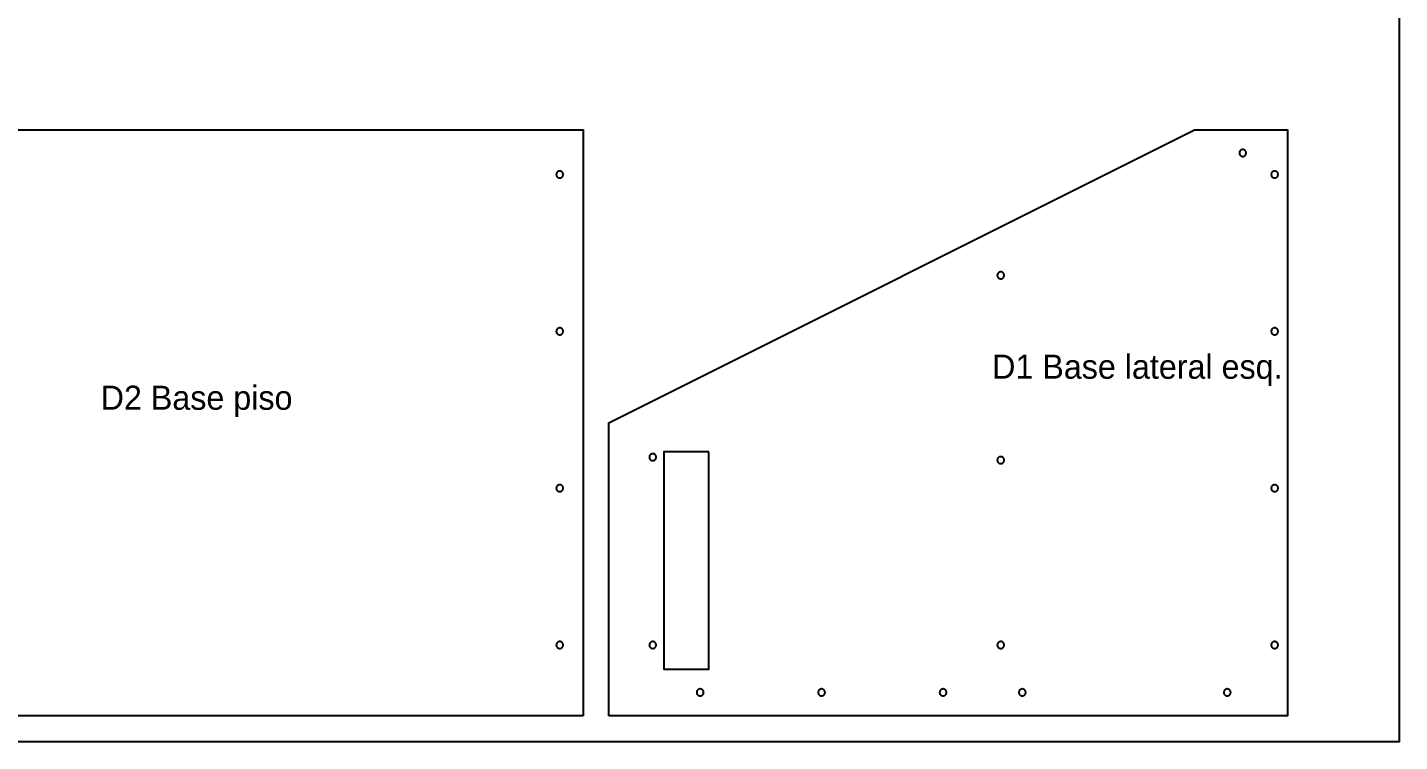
# Model space of a CAD drawing. Header units: millimetres. Extents: x 0 to 2802, y 0 to 1840.
# Drawn here: x 1954 to 2750, y 0 to 414 of the extents above; entities that cross this region are included whole.
import ezdxf

# ---------------------------------------------------------------- set-up
doc = ezdxf.new("R2010")
doc.units = ezdxf.units.MM
for name, color, linetype in [('CHAPA_NAO_CORTAR', 8, 'Continuous'), ('CORTE_EXTERNO', 1, 'Continuous'), ('CORTE_INTERNO', 5, 'Continuous'), ('ETIQUETAS_NAO_CORTAR', 8, 'Continuous')]:
    doc.layers.add(name, color=color, linetype=linetype)

msp = doc.modelspace()

# ---------------------------------------------------------------- linework, layer by layer
at = {"layer": 'CHAPA_NAO_CORTAR'}
msp.add_lwpolyline([(0, 0), (2750, 0), (2750, 1840), (0, 1840)], close=True, dxfattribs=at)
at = {"layer": 'CORTE_EXTERNO'}
for points in [[(2276, 15), (1716, 15), (1716, 355), (2276, 355), (2276, 15)], [(2291, 15), (2291, 185), (2631, 355), (2685, 355), (2685, 15), (2291, 15)]]:
    msp.add_lwpolyline(points, close=True, dxfattribs=at)
at = {"layer": 'CORTE_INTERNO'}
for points in [[(2657.89, 343.16), (2657.73, 343.05), (2657.59, 342.91), (2657.45, 342.77), (2657.34, 342.61), (2657.24, 342.44), (2657.15, 342.27), (2657.09, 342.08), (2657.04, 341.89), (2657.01, 341.7), (2657, 341.5), (2657.01, 341.3), (2657.04, 341.11), (2657.09, 340.92), (2657.15, 340.73), (2657.24, 340.56), (2657.34, 340.39), (2657.45, 340.23), (2657.59, 340.09), (2657.73, 339.95), (2657.89, 339.84), (2658.06, 339.74), (2658.23, 339.65), (2658.42, 339.59), (2658.61, 339.54), (2658.8, 339.51), (2659, 339.5), (2659.2, 339.51), (2659.39, 339.54), (2659.58, 339.59), (2659.77, 339.65), (2659.94, 339.74), (2660.11, 339.84), (2660.27, 339.95), (2660.41, 340.09), (2660.55, 340.23), (2660.66, 340.39), (2660.76, 340.56), (2660.85, 340.73), (2660.91, 340.92), (2660.96, 341.11), (2660.99, 341.3), (2661, 341.5), (2660.99, 341.7), (2660.96, 341.89), (2660.91, 342.08), (2660.85, 342.27), (2660.76, 342.44), (2660.66, 342.61), (2660.55, 342.77), (2660.41, 342.91), (2660.27, 343.05), (2660.11, 343.16), (2659.94, 343.26), (2659.77, 343.35), (2659.58, 343.41), (2659.39, 343.46), (2659.2, 343.49), (2659, 343.5), (2658.8, 343.49), (2658.61, 343.46), (2658.42, 343.41), (2658.23, 343.35), (2658.06, 343.26), (2657.89, 343.16)], [(2264.49, 329.2), (2264.46, 329.39), (2264.41, 329.58), (2264.35, 329.77), (2264.26, 329.94), (2264.16, 330.11), (2264.05, 330.27), (2263.91, 330.41), (2263.77, 330.55), (2263.61, 330.66), (2263.44, 330.76), (2263.27, 330.85), (2263.08, 330.91), (2262.89, 330.96), (2262.7, 330.99), (2262.5, 331), (2262.3, 330.99), (2262.11, 330.96), (2261.92, 330.91), (2261.73, 330.85), (2261.56, 330.76), (2261.39, 330.66), (2261.23, 330.55), (2261.09, 330.41), (2260.95, 330.27), (2260.84, 330.11), (2260.74, 329.94), (2260.65, 329.77), (2260.59, 329.58), (2260.54, 329.39), (2260.51, 329.2), (2260.5, 329), (2260.51, 328.8), (2260.54, 328.61), (2260.59, 328.42), (2260.65, 328.23), (2260.74, 328.06), (2260.84, 327.89), (2260.95, 327.73), (2261.09, 327.59), (2261.23, 327.45), (2261.39, 327.34), (2261.56, 327.24), (2261.73, 327.15), (2261.92, 327.09), (2262.11, 327.04), (2262.3, 327.01), (2262.5, 327), (2262.7, 327.01), (2262.89, 327.04), (2263.08, 327.09), (2263.27, 327.15), (2263.44, 327.24), (2263.61, 327.34), (2263.77, 327.45), (2263.91, 327.59), (2264.05, 327.73), (2264.16, 327.89), (2264.26, 328.06), (2264.35, 328.23), (2264.41, 328.42), (2264.46, 328.61), (2264.49, 328.8), (2264.5, 329), (2264.49, 329.2)], [(2675.65, 329.77), (2675.59, 329.58), (2675.54, 329.39), (2675.51, 329.2), (2675.5, 329), (2675.51, 328.8), (2675.54, 328.61), (2675.59, 328.42), (2675.65, 328.23), (2675.74, 328.06), (2675.84, 327.89), (2675.95, 327.73), (2676.09, 327.59), (2676.23, 327.45), (2676.39, 327.34), (2676.56, 327.24), (2676.73, 327.15), (2676.92, 327.09), (2677.11, 327.04), (2677.3, 327.01), (2677.5, 327), (2677.7, 327.01), (2677.89, 327.04), (2678.08, 327.09), (2678.27, 327.15), (2678.44, 327.24), (2678.61, 327.34), (2678.77, 327.45), (2678.91, 327.59), (2679.05, 327.73), (2679.16, 327.89), (2679.26, 328.06), (2679.35, 328.23), (2679.41, 328.42), (2679.46, 328.61), (2679.49, 328.8), (2679.5, 329), (2679.49, 329.2), (2679.46, 329.39), (2679.41, 329.58), (2679.35, 329.77), (2679.26, 329.94), (2679.16, 330.11), (2679.05, 330.27), (2678.91, 330.41), (2678.77, 330.55), (2678.61, 330.66), (2678.44, 330.76), (2678.27, 330.85), (2678.08, 330.91), (2677.89, 330.96), (2677.7, 330.99), (2677.5, 331), (2677.3, 330.99), (2677.11, 330.96), (2676.92, 330.91), (2676.73, 330.85), (2676.56, 330.76), (2676.39, 330.66), (2676.23, 330.55), (2676.09, 330.41), (2675.95, 330.27), (2675.84, 330.11), (2675.74, 329.94), (2675.65, 329.77)], [(2518.3, 272.49), (2518.11, 272.46), (2517.92, 272.41), (2517.73, 272.35), (2517.56, 272.26), (2517.39, 272.16), (2517.23, 272.05), (2517.09, 271.91), (2516.95, 271.77), (2516.84, 271.61), (2516.74, 271.44), (2516.65, 271.27), (2516.59, 271.08), (2516.54, 270.89), (2516.51, 270.7), (2516.5, 270.5), (2516.51, 270.3), (2516.54, 270.11), (2516.59, 269.92), (2516.65, 269.73), (2516.74, 269.56), (2516.84, 269.39), (2516.95, 269.23), (2517.09, 269.09), (2517.23, 268.95), (2517.39, 268.84), (2517.56, 268.74), (2517.73, 268.65), (2517.92, 268.59), (2518.11, 268.54), (2518.3, 268.51), (2518.5, 268.5), (2518.7, 268.51), (2518.89, 268.54), (2519.08, 268.59), (2519.27, 268.65), (2519.44, 268.74), (2519.61, 268.84), (2519.77, 268.95), (2519.91, 269.09), (2520.05, 269.23), (2520.16, 269.39), (2520.26, 269.56), (2520.35, 269.73), (2520.41, 269.92), (2520.46, 270.11), (2520.49, 270.3), (2520.5, 270.5), (2520.49, 270.7), (2520.46, 270.89), (2520.41, 271.08), (2520.35, 271.27), (2520.26, 271.44), (2520.16, 271.61), (2520.05, 271.77), (2519.91, 271.91), (2519.77, 272.05), (2519.61, 272.16), (2519.44, 272.26), (2519.27, 272.35), (2519.08, 272.41), (2518.89, 272.46), (2518.7, 272.49), (2518.5, 272.5), (2518.3, 272.49)], [(2264.46, 238.39), (2264.41, 238.58), (2264.35, 238.77), (2264.26, 238.94), (2264.16, 239.11), (2264.05, 239.27), (2263.91, 239.41), (2263.77, 239.55), (2263.61, 239.66), (2263.44, 239.76), (2263.27, 239.85), (2263.08, 239.91), (2262.89, 239.96), (2262.7, 239.99), (2262.5, 240), (2262.3, 239.99), (2262.11, 239.96), (2261.92, 239.91), (2261.73, 239.85), (2261.56, 239.76), (2261.39, 239.66), (2261.23, 239.55), (2261.09, 239.41), (2260.95, 239.27), (2260.84, 239.11), (2260.74, 238.94), (2260.65, 238.77), (2260.59, 238.58), (2260.54, 238.39), (2260.51, 238.2), (2260.5, 238), (2260.51, 237.8), (2260.54, 237.61), (2260.59, 237.42), (2260.65, 237.23), (2260.74, 237.06), (2260.84, 236.89), (2260.95, 236.73), (2261.09, 236.59), (2261.23, 236.45), (2261.39, 236.34), (2261.56, 236.24), (2261.73, 236.15), (2261.92, 236.09), (2262.11, 236.04), (2262.3, 236.01), (2262.5, 236), (2262.7, 236.01), (2262.89, 236.04), (2263.08, 236.09), (2263.27, 236.15), (2263.44, 236.24), (2263.61, 236.34), (2263.77, 236.45), (2263.91, 236.59), (2264.05, 236.73), (2264.16, 236.89), (2264.26, 237.06), (2264.35, 237.23), (2264.41, 237.42), (2264.46, 237.61), (2264.49, 237.8), (2264.5, 238), (2264.49, 238.2), (2264.46, 238.39)], [(2675.59, 238.58), (2675.54, 238.39), (2675.51, 238.2), (2675.5, 238), (2675.51, 237.8), (2675.54, 237.61), (2675.59, 237.42), (2675.65, 237.23), (2675.74, 237.06), (2675.84, 236.89), (2675.95, 236.73), (2676.09, 236.59), (2676.23, 236.45), (2676.39, 236.34), (2676.56, 236.24), (2676.73, 236.15), (2676.92, 236.09), (2677.11, 236.04), (2677.3, 236.01), (2677.5, 236), (2677.7, 236.01), (2677.89, 236.04), (2678.08, 236.09), (2678.27, 236.15), (2678.44, 236.24), (2678.61, 236.34), (2678.77, 236.45), (2678.91, 236.59), (2679.05, 236.73), (2679.16, 236.89), (2679.26, 237.06), (2679.35, 237.23), (2679.41, 237.42), (2679.46, 237.61), (2679.49, 237.8), (2679.5, 238), (2679.49, 238.2), (2679.46, 238.39), (2679.41, 238.58), (2679.35, 238.77), (2679.26, 238.94), (2679.16, 239.11), (2679.05, 239.27), (2678.91, 239.41), (2678.77, 239.55), (2678.61, 239.66), (2678.44, 239.76), (2678.27, 239.85), (2678.08, 239.91), (2677.89, 239.96), (2677.7, 239.99), (2677.5, 240), (2677.3, 239.99), (2677.11, 239.96), (2676.92, 239.91), (2676.73, 239.85), (2676.56, 239.76), (2676.39, 239.66), (2676.23, 239.55), (2676.09, 239.41), (2675.95, 239.27), (2675.84, 239.11), (2675.74, 238.94), (2675.65, 238.77), (2675.59, 238.58)], [(2349, 168), (2323, 168), (2323, 42), (2349, 42), (2349, 168)], [(2315.73, 166.85), (2315.56, 166.76), (2315.39, 166.66), (2315.23, 166.55), (2315.09, 166.41), (2314.95, 166.27), (2314.84, 166.11), (2314.74, 165.94), (2314.65, 165.77), (2314.59, 165.58), (2314.54, 165.39), (2314.51, 165.2), (2314.5, 165), (2314.51, 164.8), (2314.54, 164.61), (2314.59, 164.42), (2314.65, 164.23), (2314.74, 164.06), (2314.84, 163.89), (2314.95, 163.73), (2315.09, 163.59), (2315.23, 163.45), (2315.39, 163.34), (2315.56, 163.24), (2315.73, 163.15), (2315.92, 163.09), (2316.11, 163.04), (2316.3, 163.01), (2316.5, 163), (2316.7, 163.01), (2316.89, 163.04), (2317.08, 163.09), (2317.27, 163.15), (2317.44, 163.24), (2317.61, 163.34), (2317.77, 163.45), (2317.91, 163.59), (2318.05, 163.73), (2318.16, 163.89), (2318.26, 164.06), (2318.35, 164.23), (2318.41, 164.42), (2318.46, 164.61), (2318.49, 164.8), (2318.5, 165), (2318.49, 165.2), (2318.46, 165.39), (2318.41, 165.58), (2318.35, 165.77), (2318.26, 165.94), (2318.16, 166.11), (2318.05, 166.27), (2317.91, 166.41), (2317.77, 166.55), (2317.61, 166.66), (2317.44, 166.76), (2317.27, 166.85), (2317.08, 166.91), (2316.89, 166.96), (2316.7, 166.99), (2316.5, 167), (2316.3, 166.99), (2316.11, 166.96), (2315.92, 166.91), (2315.73, 166.85)], [(2518.11, 165.21), (2517.92, 165.16), (2517.73, 165.1), (2517.56, 165.01), (2517.39, 164.91), (2517.23, 164.8), (2517.09, 164.66), (2516.95, 164.52), (2516.84, 164.36), (2516.74, 164.19), (2516.65, 164.02), (2516.59, 163.83), (2516.54, 163.64), (2516.51, 163.45), (2516.5, 163.25), (2516.51, 163.05), (2516.54, 162.86), (2516.59, 162.67), (2516.65, 162.48), (2516.74, 162.31), (2516.84, 162.14), (2516.95, 161.98), (2517.09, 161.84), (2517.23, 161.7), (2517.39, 161.59), (2517.56, 161.49), (2517.73, 161.4), (2517.92, 161.34), (2518.11, 161.29), (2518.3, 161.26), (2518.5, 161.25), (2518.7, 161.26), (2518.89, 161.29), (2519.08, 161.34), (2519.27, 161.4), (2519.44, 161.49), (2519.61, 161.59), (2519.77, 161.7), (2519.91, 161.84), (2520.05, 161.98), (2520.16, 162.14), (2520.26, 162.31), (2520.35, 162.48), (2520.41, 162.67), (2520.46, 162.86), (2520.49, 163.05), (2520.5, 163.25), (2520.49, 163.45), (2520.46, 163.64), (2520.41, 163.83), (2520.35, 164.02), (2520.26, 164.19), (2520.16, 164.36), (2520.05, 164.52), (2519.91, 164.66), (2519.77, 164.8), (2519.61, 164.91), (2519.44, 165.01), (2519.27, 165.1), (2519.08, 165.16), (2518.89, 165.21), (2518.7, 165.24), (2518.5, 165.25), (2518.3, 165.24), (2518.11, 165.21)], [(2264.41, 147.58), (2264.35, 147.77), (2264.26, 147.94), (2264.16, 148.11), (2264.05, 148.27), (2263.91, 148.41), (2263.77, 148.55), (2263.61, 148.66), (2263.44, 148.76), (2263.27, 148.85), (2263.08, 148.91), (2262.89, 148.96), (2262.7, 148.99), (2262.5, 149), (2262.3, 148.99), (2262.11, 148.96), (2261.92, 148.91), (2261.73, 148.85), (2261.56, 148.76), (2261.39, 148.66), (2261.23, 148.55), (2261.09, 148.41), (2260.95, 148.27), (2260.84, 148.11), (2260.74, 147.94), (2260.65, 147.77), (2260.59, 147.58), (2260.54, 147.39), (2260.51, 147.2), (2260.5, 147), (2260.51, 146.8), (2260.54, 146.61), (2260.59, 146.42), (2260.65, 146.23), (2260.74, 146.06), (2260.84, 145.89), (2260.95, 145.73), (2261.09, 145.59), (2261.23, 145.45), (2261.39, 145.34), (2261.56, 145.24), (2261.73, 145.15), (2261.92, 145.09), (2262.11, 145.04), (2262.3, 145.01), (2262.5, 145), (2262.7, 145.01), (2262.89, 145.04), (2263.08, 145.09), (2263.27, 145.15), (2263.44, 145.24), (2263.61, 145.34), (2263.77, 145.45), (2263.91, 145.59), (2264.05, 145.73), (2264.16, 145.89), (2264.26, 146.06), (2264.35, 146.23), (2264.41, 146.42), (2264.46, 146.61), (2264.49, 146.8), (2264.5, 147), (2264.49, 147.2), (2264.46, 147.39), (2264.41, 147.58)], [(2675.54, 147.39), (2675.51, 147.2), (2675.5, 147), (2675.51, 146.8), (2675.54, 146.61), (2675.59, 146.42), (2675.65, 146.23), (2675.74, 146.06), (2675.84, 145.89), (2675.95, 145.73), (2676.09, 145.59), (2676.23, 145.45), (2676.39, 145.34), (2676.56, 145.24), (2676.73, 145.15), (2676.92, 145.09), (2677.11, 145.04), (2677.3, 145.01), (2677.5, 145), (2677.7, 145.01), (2677.89, 145.04), (2678.08, 145.09), (2678.27, 145.15), (2678.44, 145.24), (2678.61, 145.34), (2678.77, 145.45), (2678.91, 145.59), (2679.05, 145.73), (2679.16, 145.89), (2679.26, 146.06), (2679.35, 146.23), (2679.41, 146.42), (2679.46, 146.61), (2679.49, 146.8), (2679.5, 147), (2679.49, 147.2), (2679.46, 147.39), (2679.41, 147.58), (2679.35, 147.77), (2679.26, 147.94), (2679.16, 148.11), (2679.05, 148.27), (2678.91, 148.41), (2678.77, 148.55), (2678.61, 148.66), (2678.44, 148.76), (2678.27, 148.85), (2678.08, 148.91), (2677.89, 148.96), (2677.7, 148.99), (2677.5, 149), (2677.3, 148.99), (2677.11, 148.96), (2676.92, 148.91), (2676.73, 148.85), (2676.56, 148.76), (2676.39, 148.66), (2676.23, 148.55), (2676.09, 148.41), (2675.95, 148.27), (2675.84, 148.11), (2675.74, 147.94), (2675.65, 147.77), (2675.59, 147.58), (2675.54, 147.39)], [(2264.35, 56.77), (2264.26, 56.94), (2264.16, 57.11), (2264.05, 57.27), (2263.91, 57.41), (2263.77, 57.55), (2263.61, 57.66), (2263.44, 57.76), (2263.27, 57.85), (2263.08, 57.91), (2262.89, 57.96), (2262.7, 57.99), (2262.5, 58), (2262.3, 57.99), (2262.11, 57.96), (2261.92, 57.91), (2261.73, 57.85), (2261.56, 57.76), (2261.39, 57.66), (2261.23, 57.55), (2261.09, 57.41), (2260.95, 57.27), (2260.84, 57.11), (2260.74, 56.94), (2260.65, 56.77), (2260.59, 56.58), (2260.54, 56.39), (2260.51, 56.2), (2260.5, 56), (2260.51, 55.8), (2260.54, 55.61), (2260.59, 55.42), (2260.65, 55.23), (2260.74, 55.06), (2260.84, 54.89), (2260.95, 54.73), (2261.09, 54.59), (2261.23, 54.45), (2261.39, 54.34), (2261.56, 54.24), (2261.73, 54.15), (2261.92, 54.09), (2262.11, 54.04), (2262.3, 54.01), (2262.5, 54), (2262.7, 54.01), (2262.89, 54.04), (2263.08, 54.09), (2263.27, 54.15), (2263.44, 54.24), (2263.61, 54.34), (2263.77, 54.45), (2263.91, 54.59), (2264.05, 54.73), (2264.16, 54.89), (2264.26, 55.06), (2264.35, 55.23), (2264.41, 55.42), (2264.46, 55.61), (2264.49, 55.8), (2264.5, 56), (2264.49, 56.2), (2264.46, 56.39), (2264.41, 56.58), (2264.35, 56.77)], [(2315.56, 57.76), (2315.39, 57.66), (2315.23, 57.55), (2315.09, 57.41), (2314.95, 57.27), (2314.84, 57.11), (2314.74, 56.94), (2314.65, 56.77), (2314.59, 56.58), (2314.54, 56.39), (2314.51, 56.2), (2314.5, 56), (2314.51, 55.8), (2314.54, 55.61), (2314.59, 55.42), (2314.65, 55.23), (2314.74, 55.06), (2314.84, 54.89), (2314.95, 54.73), (2315.09, 54.59), (2315.23, 54.45), (2315.39, 54.34), (2315.56, 54.24), (2315.73, 54.15), (2315.92, 54.09), (2316.11, 54.04), (2316.3, 54.01), (2316.5, 54), (2316.7, 54.01), (2316.89, 54.04), (2317.08, 54.09), (2317.27, 54.15), (2317.44, 54.24), (2317.61, 54.34), (2317.77, 54.45), (2317.91, 54.59), (2318.05, 54.73), (2318.16, 54.89), (2318.26, 55.06), (2318.35, 55.23), (2318.41, 55.42), (2318.46, 55.61), (2318.49, 55.8), (2318.5, 56), (2318.49, 56.2), (2318.46, 56.39), (2318.41, 56.58), (2318.35, 56.77), (2318.26, 56.94), (2318.16, 57.11), (2318.05, 57.27), (2317.91, 57.41), (2317.77, 57.55), (2317.61, 57.66), (2317.44, 57.76), (2317.27, 57.85), (2317.08, 57.91), (2316.89, 57.96), (2316.7, 57.99), (2316.5, 58), (2316.3, 57.99), (2316.11, 57.96), (2315.92, 57.91), (2315.73, 57.85), (2315.56, 57.76)], [(2517.92, 57.91), (2517.73, 57.85), (2517.56, 57.76), (2517.39, 57.66), (2517.23, 57.55), (2517.09, 57.41), (2516.95, 57.27), (2516.84, 57.11), (2516.74, 56.94), (2516.65, 56.77), (2516.59, 56.58), (2516.54, 56.39), (2516.51, 56.2), (2516.5, 56), (2516.51, 55.8), (2516.54, 55.61), (2516.59, 55.42), (2516.65, 55.23), (2516.74, 55.06), (2516.84, 54.89), (2516.95, 54.73), (2517.09, 54.59), (2517.23, 54.45), (2517.39, 54.34), (2517.56, 54.24), (2517.73, 54.15), (2517.92, 54.09), (2518.11, 54.04), (2518.3, 54.01), (2518.5, 54), (2518.7, 54.01), (2518.89, 54.04), (2519.08, 54.09), (2519.27, 54.15), (2519.44, 54.24), (2519.61, 54.34), (2519.77, 54.45), (2519.91, 54.59), (2520.05, 54.73), (2520.16, 54.89), (2520.26, 55.06), (2520.35, 55.23), (2520.41, 55.42), (2520.46, 55.61), (2520.49, 55.8), (2520.5, 56), (2520.49, 56.2), (2520.46, 56.39), (2520.41, 56.58), (2520.35, 56.77), (2520.26, 56.94), (2520.16, 57.11), (2520.05, 57.27), (2519.91, 57.41), (2519.77, 57.55), (2519.61, 57.66), (2519.44, 57.76), (2519.27, 57.85), (2519.08, 57.91), (2518.89, 57.96), (2518.7, 57.99), (2518.5, 58), (2518.3, 57.99), (2518.11, 57.96), (2517.92, 57.91)], [(2675.51, 56.2), (2675.5, 56), (2675.51, 55.8), (2675.54, 55.61), (2675.59, 55.42), (2675.65, 55.23), (2675.74, 55.06), (2675.84, 54.89), (2675.95, 54.73), (2676.09, 54.59), (2676.23, 54.45), (2676.39, 54.34), (2676.56, 54.24), (2676.73, 54.15), (2676.92, 54.09), (2677.11, 54.04), (2677.3, 54.01), (2677.5, 54), (2677.7, 54.01), (2677.89, 54.04), (2678.08, 54.09), (2678.27, 54.15), (2678.44, 54.24), (2678.61, 54.34), (2678.77, 54.45), (2678.91, 54.59), (2679.05, 54.73), (2679.16, 54.89), (2679.26, 55.06), (2679.35, 55.23), (2679.41, 55.42), (2679.46, 55.61), (2679.49, 55.8), (2679.5, 56), (2679.49, 56.2), (2679.46, 56.39), (2679.41, 56.58), (2679.35, 56.77), (2679.26, 56.94), (2679.16, 57.11), (2679.05, 57.27), (2678.91, 57.41), (2678.77, 57.55), (2678.61, 57.66), (2678.44, 57.76), (2678.27, 57.85), (2678.08, 57.91), (2677.89, 57.96), (2677.7, 57.99), (2677.5, 58), (2677.3, 57.99), (2677.11, 57.96), (2676.92, 57.91), (2676.73, 57.85), (2676.56, 57.76), (2676.39, 57.66), (2676.23, 57.55), (2676.09, 57.41), (2675.95, 57.27), (2675.84, 57.11), (2675.74, 56.94), (2675.65, 56.77), (2675.59, 56.58), (2675.54, 56.39), (2675.51, 56.2)], [(2342.73, 30.05), (2342.59, 29.91), (2342.45, 29.77), (2342.34, 29.61), (2342.24, 29.44), (2342.15, 29.27), (2342.09, 29.08), (2342.04, 28.89), (2342.01, 28.7), (2342, 28.5), (2342.01, 28.3), (2342.04, 28.11), (2342.09, 27.92), (2342.15, 27.73), (2342.24, 27.56), (2342.34, 27.39), (2342.45, 27.23), (2342.59, 27.09), (2342.73, 26.95), (2342.89, 26.84), (2343.06, 26.74), (2343.23, 26.65), (2343.42, 26.59), (2343.61, 26.54), (2343.8, 26.51), (2344, 26.5), (2344.2, 26.51), (2344.39, 26.54), (2344.58, 26.59), (2344.77, 26.65), (2344.94, 26.74), (2345.11, 26.84), (2345.27, 26.95), (2345.41, 27.09), (2345.55, 27.23), (2345.66, 27.39), (2345.76, 27.56), (2345.85, 27.73), (2345.91, 27.92), (2345.96, 28.11), (2345.99, 28.3), (2346, 28.5), (2345.99, 28.7), (2345.96, 28.89), (2345.91, 29.08), (2345.85, 29.27), (2345.76, 29.44), (2345.66, 29.61), (2345.55, 29.77), (2345.41, 29.91), (2345.27, 30.05), (2345.11, 30.16), (2344.94, 30.26), (2344.77, 30.35), (2344.58, 30.41), (2344.39, 30.46), (2344.2, 30.49), (2344, 30.5), (2343.8, 30.49), (2343.61, 30.46), (2343.42, 30.41), (2343.23, 30.35), (2343.06, 30.26), (2342.89, 30.16), (2342.73, 30.05)], [(2413.09, 29.91), (2412.95, 29.77), (2412.84, 29.61), (2412.74, 29.44), (2412.65, 29.27), (2412.59, 29.08), (2412.54, 28.89), (2412.51, 28.7), (2412.5, 28.5), (2412.51, 28.3), (2412.54, 28.11), (2412.59, 27.92), (2412.65, 27.73), (2412.74, 27.56), (2412.84, 27.39), (2412.95, 27.23), (2413.09, 27.09), (2413.23, 26.95), (2413.39, 26.84), (2413.56, 26.74), (2413.73, 26.65), (2413.92, 26.59), (2414.11, 26.54), (2414.3, 26.51), (2414.5, 26.5), (2414.7, 26.51), (2414.89, 26.54), (2415.08, 26.59), (2415.27, 26.65), (2415.44, 26.74), (2415.61, 26.84), (2415.77, 26.95), (2415.91, 27.09), (2416.05, 27.23), (2416.16, 27.39), (2416.26, 27.56), (2416.35, 27.73), (2416.41, 27.92), (2416.46, 28.11), (2416.49, 28.3), (2416.5, 28.5), (2416.49, 28.7), (2416.46, 28.89), (2416.41, 29.08), (2416.35, 29.27), (2416.26, 29.44), (2416.16, 29.61), (2416.05, 29.77), (2415.91, 29.91), (2415.77, 30.05), (2415.61, 30.16), (2415.44, 30.26), (2415.27, 30.35), (2415.08, 30.41), (2414.89, 30.46), (2414.7, 30.49), (2414.5, 30.5), (2414.3, 30.49), (2414.11, 30.46), (2413.92, 30.41), (2413.73, 30.35), (2413.56, 30.26), (2413.39, 30.16), (2413.23, 30.05), (2413.09, 29.91)], [(2483.45, 29.77), (2483.34, 29.61), (2483.24, 29.44), (2483.15, 29.27), (2483.09, 29.08), (2483.04, 28.89), (2483.01, 28.7), (2483, 28.5), (2483.01, 28.3), (2483.04, 28.11), (2483.09, 27.92), (2483.15, 27.73), (2483.24, 27.56), (2483.34, 27.39), (2483.45, 27.23), (2483.59, 27.09), (2483.73, 26.95), (2483.89, 26.84), (2484.06, 26.74), (2484.23, 26.65), (2484.42, 26.59), (2484.61, 26.54), (2484.8, 26.51), (2485, 26.5), (2485.2, 26.51), (2485.39, 26.54), (2485.58, 26.59), (2485.77, 26.65), (2485.94, 26.74), (2486.11, 26.84), (2486.27, 26.95), (2486.41, 27.09), (2486.55, 27.23), (2486.66, 27.39), (2486.76, 27.56), (2486.85, 27.73), (2486.91, 27.92), (2486.96, 28.11), (2486.99, 28.3), (2487, 28.5), (2486.99, 28.7), (2486.96, 28.89), (2486.91, 29.08), (2486.85, 29.27), (2486.76, 29.44), (2486.66, 29.61), (2486.55, 29.77), (2486.41, 29.91), (2486.27, 30.05), (2486.11, 30.16), (2485.94, 30.26), (2485.77, 30.35), (2485.58, 30.41), (2485.39, 30.46), (2485.2, 30.49), (2485, 30.5), (2484.8, 30.49), (2484.61, 30.46), (2484.42, 30.41), (2484.23, 30.35), (2484.06, 30.26), (2483.89, 30.16), (2483.73, 30.05), (2483.59, 29.91), (2483.45, 29.77)], [(2529.34, 29.61), (2529.24, 29.44), (2529.15, 29.27), (2529.09, 29.08), (2529.04, 28.89), (2529.01, 28.7), (2529, 28.5), (2529.01, 28.3), (2529.04, 28.11), (2529.09, 27.92), (2529.15, 27.73), (2529.24, 27.56), (2529.34, 27.39), (2529.45, 27.23), (2529.59, 27.09), (2529.73, 26.95), (2529.89, 26.84), (2530.06, 26.74), (2530.23, 26.65), (2530.42, 26.59), (2530.61, 26.54), (2530.8, 26.51), (2531, 26.5), (2531.2, 26.51), (2531.39, 26.54), (2531.58, 26.59), (2531.77, 26.65), (2531.94, 26.74), (2532.11, 26.84), (2532.27, 26.95), (2532.41, 27.09), (2532.55, 27.23), (2532.66, 27.39), (2532.76, 27.56), (2532.85, 27.73), (2532.91, 27.92), (2532.96, 28.11), (2532.99, 28.3), (2533, 28.5), (2532.99, 28.7), (2532.96, 28.89), (2532.91, 29.08), (2532.85, 29.27), (2532.76, 29.44), (2532.66, 29.61), (2532.55, 29.77), (2532.41, 29.91), (2532.27, 30.05), (2532.11, 30.16), (2531.94, 30.26), (2531.77, 30.35), (2531.58, 30.41), (2531.39, 30.46), (2531.2, 30.49), (2531, 30.5), (2530.8, 30.49), (2530.61, 30.46), (2530.42, 30.41), (2530.23, 30.35), (2530.06, 30.26), (2529.89, 30.16), (2529.73, 30.05), (2529.59, 29.91), (2529.45, 29.77), (2529.34, 29.61)], [(2648.24, 29.44), (2648.15, 29.27), (2648.09, 29.08), (2648.04, 28.89), (2648.01, 28.7), (2648, 28.5), (2648.01, 28.3), (2648.04, 28.11), (2648.09, 27.92), (2648.15, 27.73), (2648.24, 27.56), (2648.34, 27.39), (2648.45, 27.23), (2648.59, 27.09), (2648.73, 26.95), (2648.89, 26.84), (2649.06, 26.74), (2649.23, 26.65), (2649.42, 26.59), (2649.61, 26.54), (2649.8, 26.51), (2650, 26.5), (2650.2, 26.51), (2650.39, 26.54), (2650.58, 26.59), (2650.77, 26.65), (2650.94, 26.74), (2651.11, 26.84), (2651.27, 26.95), (2651.41, 27.09), (2651.55, 27.23), (2651.66, 27.39), (2651.76, 27.56), (2651.85, 27.73), (2651.91, 27.92), (2651.96, 28.11), (2651.99, 28.3), (2652, 28.5), (2651.99, 28.7), (2651.96, 28.89), (2651.91, 29.08), (2651.85, 29.27), (2651.76, 29.44), (2651.66, 29.61), (2651.55, 29.77), (2651.41, 29.91), (2651.27, 30.05), (2651.11, 30.16), (2650.94, 30.26), (2650.77, 30.35), (2650.58, 30.41), (2650.39, 30.46), (2650.2, 30.49), (2650, 30.5), (2649.8, 30.49), (2649.61, 30.46), (2649.42, 30.41), (2649.23, 30.35), (2649.06, 30.26), (2648.89, 30.16), (2648.73, 30.05), (2648.59, 29.91), (2648.45, 29.77), (2648.34, 29.61), (2648.24, 29.44)]]:
    msp.add_lwpolyline(points, close=True, dxfattribs=at)

# ---------------------------------------------------------------- texts
at = {"layer": 'ETIQUETAS_NAO_CORTAR'}
for s, p in [('D1 Base lateral esq.', (2513.5, 210.5)), ('D2 Base piso', (1996, 192.5))]:
    msp.add_text(s, height=14, dxfattribs=at).set_placement(p)

doc.saveas('drawing.dxf')
